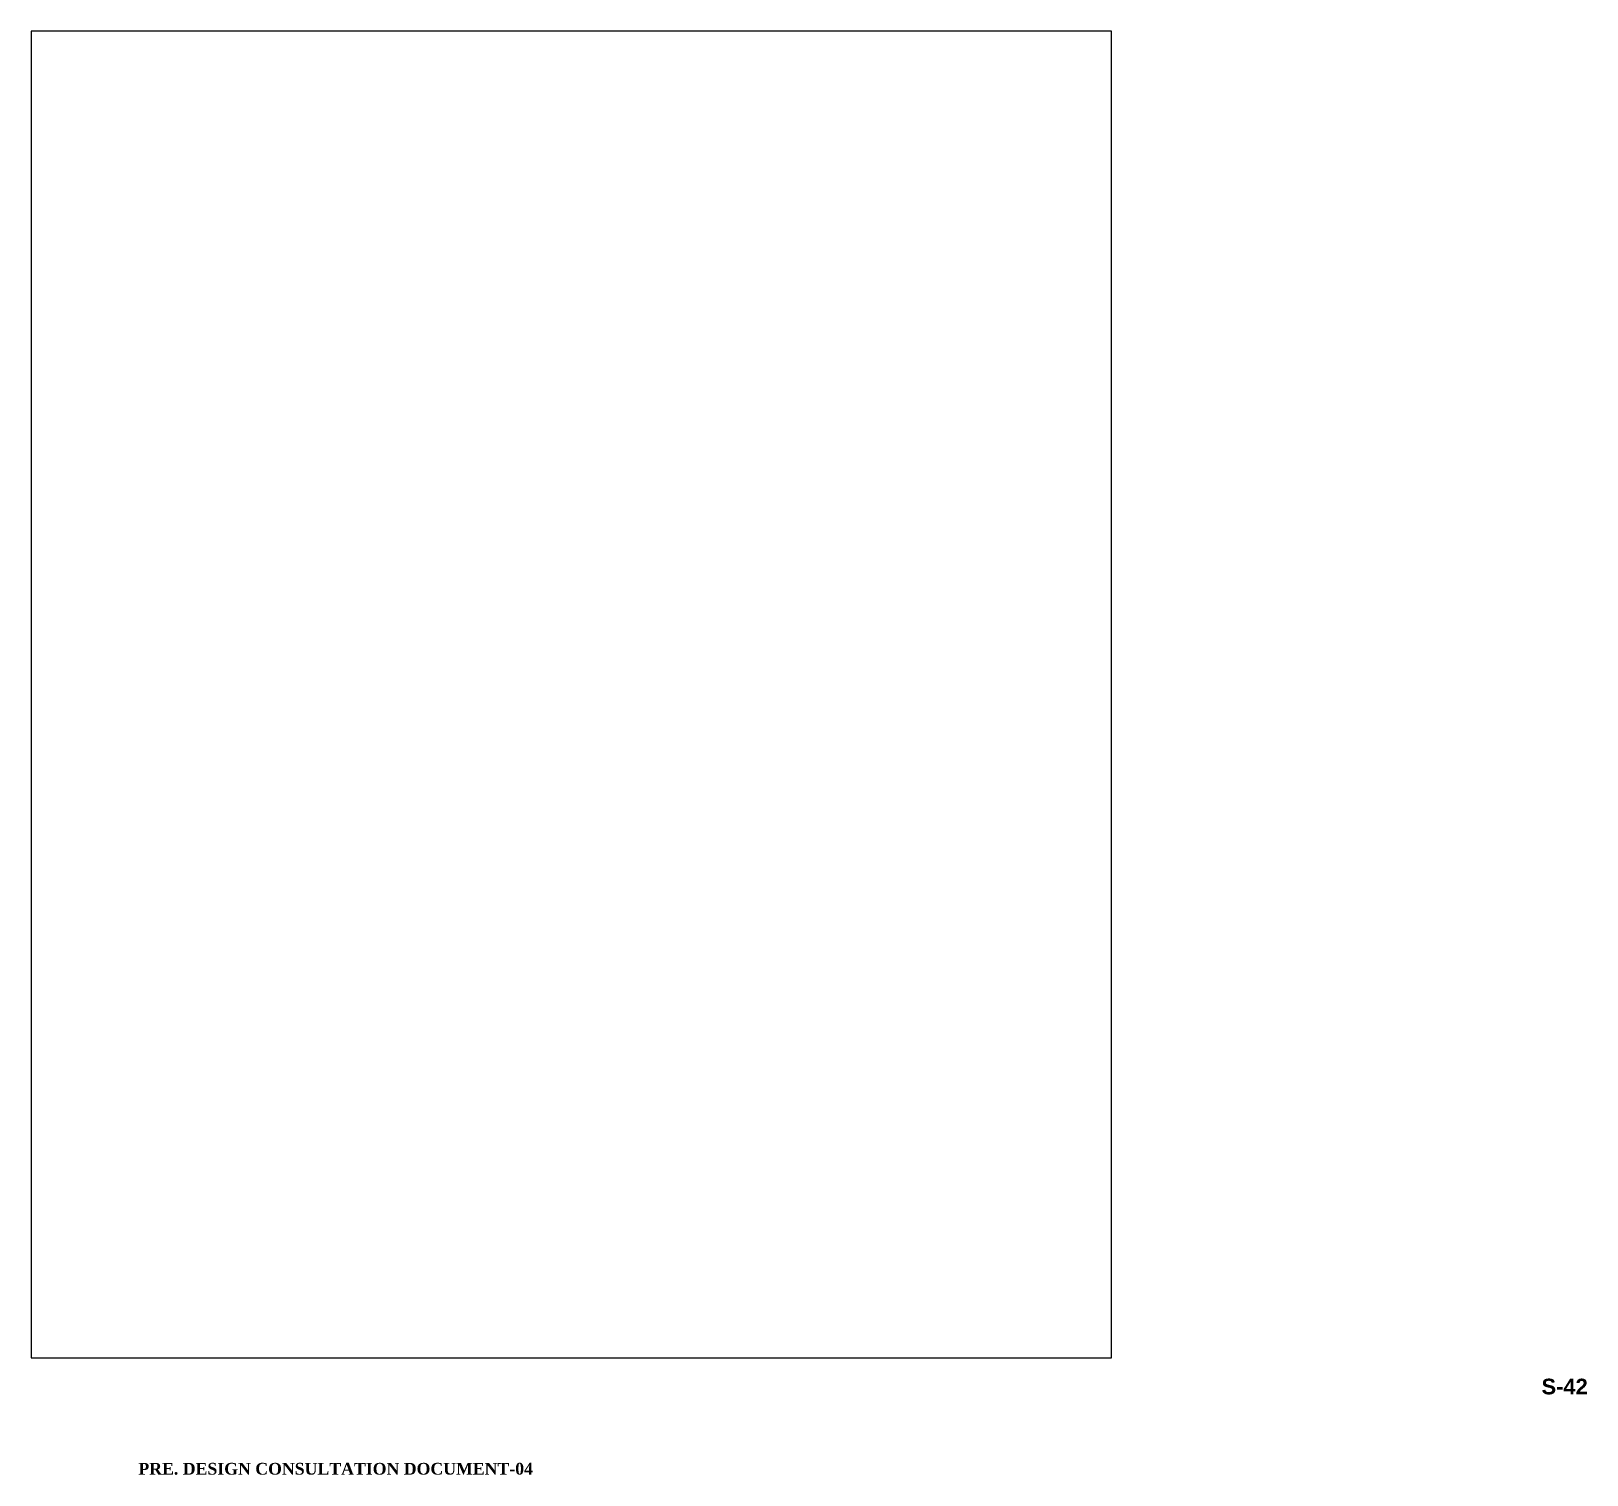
# Paper-space layout 'R4' of a CAD drawing. Header units: millimetres. Extents: x 1021 to 1319, y -9 to 267.
import ezdxf

# ---------------------------------------------------------------- set-up
doc = ezdxf.new("R2010")
doc.units = ezdxf.units.MM
doc.header["$LTSCALE"] = 10
doc.linetypes.add('DASHED2', pattern=[0.375, 0.25, -0.125])
doc.layers.add('Fram_Text', color=152, linetype='Continuous', lineweight=20)
doc.layers.add('Text', color=7, linetype='Continuous')
doc.styles.get("Standard").update_dxf_attribs({"font": 'ARIALN.TTF'})
doc.styles.add('TNR', font='times.ttf')

psp = doc.layouts.new('R4')

# ---------------------------------------------------------------- texts
at = {"layer": 'Fram_Text', "color": 0, "linetype": 'DASHED2', "ltscale": 0.1, "insert": (1314.49, 8.96), "char_height": 3, "width": 6.9656, "attachment_point": 2}
psp.add_mtext('{\\fArial|b1|i0|c0|p34;S-42}', dxfattribs=at)
at = {"layer": 'Text', "linetype": 'Continuous', "insert": (1079.26, -8.3), "char_height": 2.25, "width": 79.8601, "attachment_point": 5, "style": 'TNR'}
psp.add_mtext('\\A1;{\\fRomantic|b1|i0|c2|p2;\\C7;PRE. DESIGN CONSULTATION DOCUMENT-04}', dxfattribs=at)

# ---------------------------------------------------------------- viewports
at = {"layer": 'Defpoints', "ltscale": 10, "view_target_point": (-336364, 205204.17)}
psp.add_viewport(center=(1124.35, 139.88), size=(206.77, 253.868), view_center_point=(401368.02, -200580.09), view_height=2102.507, dxfattribs=at)

doc.saveas('drawing.dxf')
